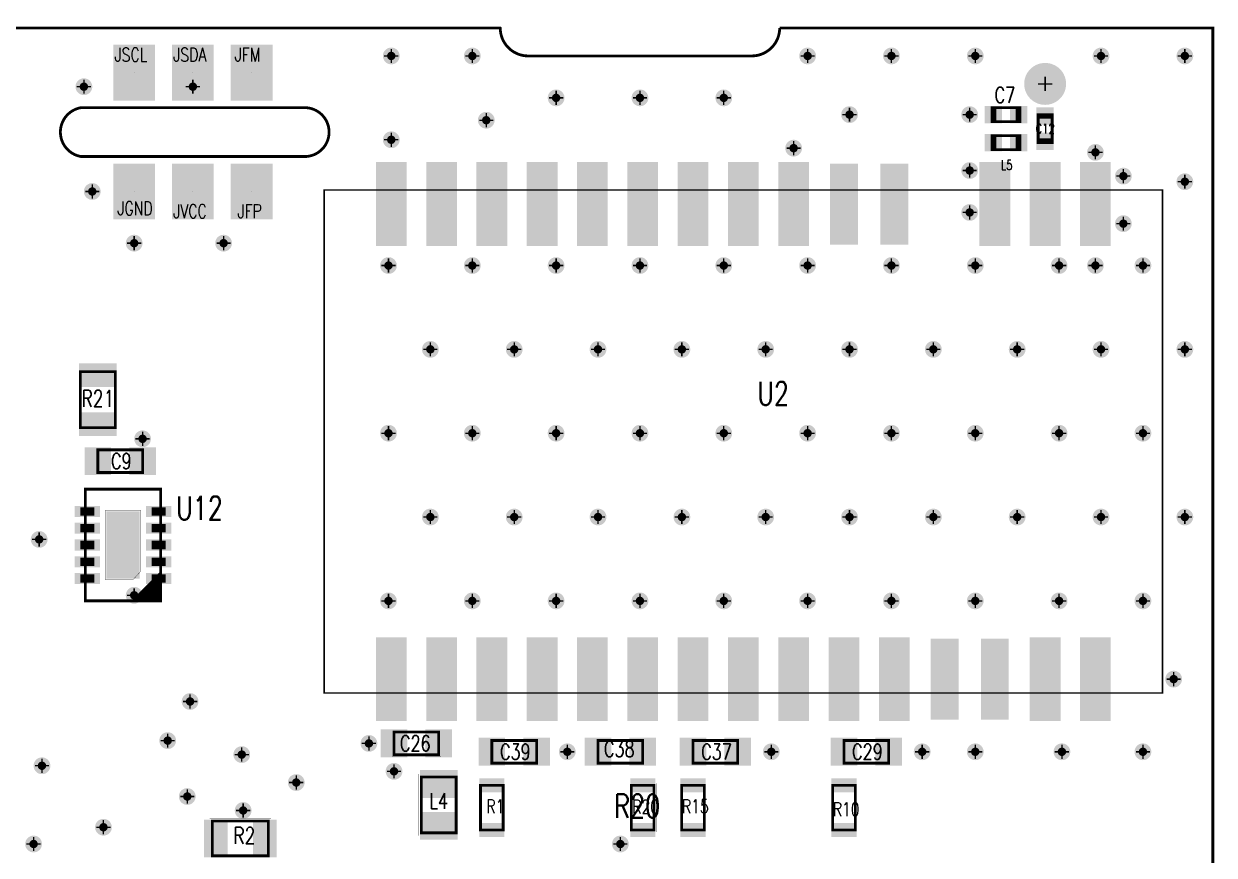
# Model space of a CAD drawing. Extents: x 0 to 128, y -3 to 92.
# Drawn here: x 22.45 to 65.05, y 35.4 to 65.15 of the extents above; entities that cross this region are included whole.
import ezdxf
from ezdxf.enums import TextEntityAlignment as Align

# ---------------------------------------------------------------- set-up
doc = ezdxf.new("R2010")
doc.units = 0
doc.linetypes.add('TRMIDX_10', pattern=[2, 1, 1])
for name, color, linetype in [('BOARD_CUTOUT_00', 254, 'CONTINUOUS'), ('BOARD_OUTLINE_00', 254, 'CONTINUOUS'), ('DRIL_NPLTE_THRU_01', 2, 'CONTINUOUS'), ('DRIL_NPLTE_THRU_02', 3, 'CONTINUOUS'), ('DRIL_PLTE_THRU_01', 2, 'CONTINUOUS'), ('DRIL_PLTE_THRU_02', 3, 'CONTINUOUS'), ('DRIL_SYMBOL', 254, 'CONTINUOUS'), ('PADS_BOT', 96, 'CONTINUOUS'), ('PADS_INNER', 34, 'CONTINUOUS'), ('PADS_TOP', 34, 'CONTINUOUS'), ('PADS_XR_27', 57, 'CONTINUOUS'), ('PART_NAME_01', 254, 'CONTINUOUS'), ('PART_NAME_27', 57, 'CONTINUOUS'), ('PART_TOP_2DLINE_25', 253, 'CONTINUOUS'), ('PART_TOP_2DLINE_27', 57, 'CONTINUOUS'), ('PART_TOP_COPPER_01', 254, 'CONTINUOUS'), ('VIAPTS', 34, 'CONTINUOUS')]:
    doc.layers.add(name, color=color, linetype=linetype)
doc.styles.add('W0$05', font='simplex', dxfattribs={"width": 0.75})
doc.styles.add('W0$07', font='simplex', dxfattribs={"width": 0.75})
doc.styles.add('W0$08', font='simplex', dxfattribs={"width": 0.75})
doc.styles.add('W0$085', font='simplex', dxfattribs={"width": 0.75})
doc.styles.add('W0$1', font='simplex', dxfattribs={"width": 0.75})
doc.styles.add('W0$12', font='simplex', dxfattribs={"width": 0.75})

# ---------------------------------------------------------------- blocks, each defined once
blk = doc.blocks.new('SMOOTH_0$1')
at = {"const_width": 0.05}
blk.add_lwpolyline([(-0.025, 0, 1), (0.025, 0, 1)], format="xyb", close=True, dxfattribs=at)
blk = doc.blocks.new('BOARD_55')
at = {"layer": 'BOARD_CUTOUT_00', "const_width": 0.1}
blk.add_lwpolyline([(61.24, 1.59), (69.24, 1.59, -1), (69.24, -0.16), (61.24, -0.16, -0.846562)], format="xyb", close=True, dxfattribs=at)
at = {"layer": 'BOARD_OUTLINE_00', "const_width": 0.1}
blk.add_lwpolyline([(36.74, 4.44, 1), (37.74, 4.44), (76.24, 4.44, 0.414214), (77.24, 3.44), (85.24, 3.44, 0.414214), (86.24, 4.44), (101.74, 4.44), (101.74, -60.56), (86.24, -60.56, 0.414214), (85.24, -59.56), (77.24, -59.56, 0.414214), (76.24, -60.56), (37.74, -60.56), (37.74, -48.56, 1), (36.74, -48.56)], format="xyb", close=True, dxfattribs=at)
at = {"layer": 'BOARD_CUTOUT_00'}
for p in [(61.24, 1.59), (69.24, 1.59)]:
    blk.add_blockref('SMOOTH_0$1', p, dxfattribs=at)
at = {"layer": 'BOARD_OUTLINE_00'}
for p in [(76.24, 4.44), (77.24, 3.44)]:
    blk.add_blockref('SMOOTH_0$1', p, dxfattribs=at)
blk = doc.blocks.new('SMOOTH_0$001')
at = {"const_width": 0.0005}
blk.add_lwpolyline([(-0.00025, 0, 1), (0.00025, 0, 1)], format="xyb", close=True, dxfattribs=at)
blk = doc.blocks.new('PART_BODY_TOP_35')
at = {"layer": 'PART_TOP_2DLINE_25', "const_width": 0.001}
blk.add_lwpolyline([(-1.1, -0.725), (1.1, -0.725), (1.1, 0.725), (-1.1, 0.725)], close=True, dxfattribs=at)
at = {"layer": 'PART_TOP_2DLINE_27', "const_width": 0.1}
blk.add_lwpolyline([(-1, -0.625), (1, -0.625), (1, 0.625), (-1, 0.625)], close=True, dxfattribs=at)
at = {"layer": 'PART_TOP_2DLINE_25'}
for p in [(-1.1, 0.725), (1.1, 0.725), (-1.1, -0.725), (1.1, -0.725)]:
    blk.add_blockref('SMOOTH_0$001', p, dxfattribs=at)
at = {"layer": 'PART_TOP_2DLINE_27'}
for p in [(-1, 0.625), (1, 0.625), (-1, -0.625), (1, -0.625)]:
    blk.add_blockref('SMOOTH_0$1', p, dxfattribs=at)
blk = doc.blocks.new('DRIL_HOLE_0')
blk.add_lwpolyline([(0, 0, 1), (0, 0, 1)], format="xyb", close=True)
blk = doc.blocks.new('PAD_0')
blk.add_lwpolyline([(0, 0, 1), (0, 0, 1)], format="xyb", close=True)
blk = doc.blocks.new('PAD_30')
at = {"const_width": 0.6}
blk.add_lwpolyline([(-0.5, 0), (0.5, 0)], dxfattribs=at)
blk = doc.blocks.new('PAD_31')
at = {"const_width": 0.85}
blk.add_lwpolyline([(-0.675, 0), (0.675, 0)], dxfattribs=at)
blk = doc.blocks.new('STK_TOP_1145')
at = {"layer": 'DRIL_NPLTE_THRU_01'}
blk.add_blockref('DRIL_HOLE_0', (0, 0), dxfattribs=at)
at = {"layer": 'DRIL_NPLTE_THRU_02'}
blk.add_blockref('DRIL_HOLE_0', (0, 0), dxfattribs=at)
at = {"layer": 'PADS_BOT'}
blk.add_blockref('PAD_0', (0, 0), dxfattribs=at)
at = {"layer": 'PADS_INNER'}
blk.add_blockref('PAD_0', (0, 0), dxfattribs=at)
at = {"layer": 'PADS_TOP', "rotation": 90}
blk.add_blockref('PAD_31', (0, 0), dxfattribs=at)
at = {"layer": 'PADS_XR_27', "rotation": 90}
blk.add_blockref('PAD_30', (0, 0), dxfattribs=at)
blk = doc.blocks.new('SYM_TOP_9')
for name, p in [('STK_TOP_1145', (-0.875, 0)), ('STK_TOP_1145', (0.875, 0)), ('PART_BODY_TOP_35', (0, 0))]:
    blk.add_blockref(name, p)
blk = doc.blocks.new('PART_TOP_6')
blk.add_blockref('SYM_TOP_9', (0, 0))
at = {"layer": 'PART_NAME_27', "style": 'W0$085', "width": 0.75}
blk.add_text('R2', height=0.595, dxfattribs=at).set_placement((0.1425, 0.1), align=Align.MIDDLE_CENTER)
blk = doc.blocks.new('PART_BODY_TOP_33')
at = {"layer": 'PART_TOP_2DLINE_25', "const_width": 0.001}
blk.add_lwpolyline([(-1.1, -0.725), (1.1, -0.725), (1.1, 0.725), (-1.1, 0.725)], close=True, dxfattribs=at)
at = {"layer": 'PART_TOP_2DLINE_27', "const_width": 0.1}
blk.add_lwpolyline([(-1, -0.625), (1, -0.625), (1, 0.625), (-1, 0.625)], close=True, dxfattribs=at)
at = {"layer": 'PART_TOP_2DLINE_25'}
for p in [(-1.1, 0.725), (1.1, 0.725), (-1.1, -0.725), (1.1, -0.725)]:
    blk.add_blockref('SMOOTH_0$001', p, dxfattribs=at)
at = {"layer": 'PART_TOP_2DLINE_27'}
for p in [(-1, 0.625), (1, 0.625), (-1, -0.625), (1, -0.625)]:
    blk.add_blockref('SMOOTH_0$1', p, dxfattribs=at)
blk = doc.blocks.new('PAD_7')
at = {"const_width": 0.5}
blk.add_lwpolyline([(-0.625, 0), (0.625, 0)], dxfattribs=at)
blk = doc.blocks.new('PAD_8')
at = {"const_width": 1}
blk.add_lwpolyline([(-0.675, 0), (0.675, 0)], dxfattribs=at)
blk = doc.blocks.new('STK_TOP_983')
at = {"layer": 'DRIL_NPLTE_THRU_01'}
blk.add_blockref('DRIL_HOLE_0', (0, 0), dxfattribs=at)
at = {"layer": 'DRIL_NPLTE_THRU_02'}
blk.add_blockref('DRIL_HOLE_0', (0, 0), dxfattribs=at)
at = {"layer": 'PADS_BOT'}
blk.add_blockref('PAD_0', (0, 0), dxfattribs=at)
at = {"layer": 'PADS_INNER'}
blk.add_blockref('PAD_0', (0, 0), dxfattribs=at)
at = {"layer": 'PADS_TOP', "rotation": 90}
blk.add_blockref('PAD_8', (0, 0), dxfattribs=at)
at = {"layer": 'PADS_XR_27', "rotation": 90}
blk.add_blockref('PAD_7', (0, 0), dxfattribs=at)
blk = doc.blocks.new('SYM_TOP_7')
for name, p in [('STK_TOP_983', (-0.75, 0)), ('STK_TOP_983', (0.75, 0)), ('PART_BODY_TOP_33', (0, 0))]:
    blk.add_blockref(name, p)
blk = doc.blocks.new('PART_TOP_25')
blk.add_blockref('SYM_TOP_7', (0, 0))
at = {"layer": 'PART_NAME_27', "style": 'W0$08', "width": 0.75}
blk.add_text('L4', height=0.56, rotation=-90, dxfattribs=at).set_placement((0.14, 0), align=Align.MIDDLE_CENTER)
blk = doc.blocks.new('PART_BODY_TOP_30')
at = {"layer": 'PART_TOP_2DLINE_25', "const_width": 0.001}
blk.add_lwpolyline([(-0.875, -0.48), (0.875, -0.48), (0.875, 0.48), (-0.875, 0.48)], close=True, dxfattribs=at)
at = {"layer": 'PART_TOP_2DLINE_27', "const_width": 0.1}
blk.add_lwpolyline([(-0.8, -0.405), (0.8, -0.405), (0.8, 0.405), (-0.8, 0.405)], close=True, dxfattribs=at)
at = {"layer": 'PART_TOP_2DLINE_25'}
for p in [(-0.875, 0.48), (0.875, 0.48), (-0.875, -0.48), (0.875, -0.48)]:
    blk.add_blockref('SMOOTH_0$001', p, dxfattribs=at)
at = {"layer": 'PART_TOP_2DLINE_27'}
for p in [(-0.8, 0.405), (0.8, 0.405), (-0.8, -0.405), (0.8, -0.405)]:
    blk.add_blockref('SMOOTH_0$1', p, dxfattribs=at)
blk = doc.blocks.new('PAD_3')
at = {"const_width": 0.3}
blk.add_lwpolyline([(-0.425, 0), (0.425, 0)], dxfattribs=at)
blk = doc.blocks.new('PAD_4')
at = {"const_width": 0.95}
blk.add_lwpolyline([(-0.5, 0), (0.5, 0)], dxfattribs=at)
blk = doc.blocks.new('STK_TOP_974')
at = {"layer": 'DRIL_NPLTE_THRU_01'}
blk.add_blockref('DRIL_HOLE_0', (0, 0), dxfattribs=at)
at = {"layer": 'DRIL_NPLTE_THRU_02'}
blk.add_blockref('DRIL_HOLE_0', (0, 0), dxfattribs=at)
at = {"layer": 'PADS_BOT'}
blk.add_blockref('PAD_0', (0, 0), dxfattribs=at)
at = {"layer": 'PADS_INNER'}
blk.add_blockref('PAD_0', (0, 0), dxfattribs=at)
at = {"layer": 'PADS_TOP', "rotation": 90}
blk.add_blockref('PAD_4', (0, 0), dxfattribs=at)
at = {"layer": 'PADS_XR_27', "rotation": 90}
blk.add_blockref('PAD_3', (0, 0), dxfattribs=at)
blk = doc.blocks.new('SYM_TOP_4')
for name, p in [('STK_TOP_974', (-0.8, 0)), ('STK_TOP_974', (0.8, 0)), ('PART_BODY_TOP_30', (0, 0))]:
    blk.add_blockref(name, p)
blk = doc.blocks.new('PART_TOP_62')
blk.add_blockref('SYM_TOP_4', (0, 0))
at = {"layer": 'PART_NAME_27', "style": 'W0$08', "width": 0.75}
blk.add_text('C37', height=0.56, dxfattribs=at).set_placement((0.04, 0), align=Align.MIDDLE_CENTER)
blk = doc.blocks.new('PART_TOP_63')
blk.add_blockref('SYM_TOP_4', (0, 0))
at = {"layer": 'PART_NAME_27', "style": 'W0$08', "width": 0.75}
blk.add_text('C26', height=0.56, rotation=-180, dxfattribs=at).set_placement((0.04, 0), align=Align.MIDDLE_CENTER)
blk = doc.blocks.new('PART_TOP_64')
blk.add_blockref('SYM_TOP_4', (0, 0))
at = {"layer": 'PART_NAME_27', "style": 'W0$08', "width": 0.75}
blk.add_text('C29', height=0.56, dxfattribs=at).set_placement((0.04, 0), align=Align.MIDDLE_CENTER)
blk = doc.blocks.new('SMOOTH_0$05')
at = {"const_width": 0.025}
blk.add_lwpolyline([(-0.0125, 0, 1), (0.0125, 0, 1)], format="xyb", close=True, dxfattribs=at)
blk = doc.blocks.new('PART_BODY_TOP_50')
at = {"layer": 'PART_TOP_2DLINE_25', "const_width": 0.05}
blk.add_lwpolyline([(-9, 15), (9, 15), (9, -15), (-9, -15)], close=True, dxfattribs=at)
at = {"layer": 'PART_TOP_2DLINE_27', "const_width": 0.05}
blk.add_lwpolyline([(-9, 15), (9, 15), (9, -15), (-9, -15)], close=True, dxfattribs=at)
at = {"layer": 'PART_TOP_2DLINE_25'}
for p in [(-9, 15), (9, 15), (-9, -15), (9, -15)]:
    blk.add_blockref('SMOOTH_0$05', p, dxfattribs=at)
at = {"layer": 'PART_TOP_2DLINE_27'}
for p in [(-9, 15), (9, 15), (-9, -15), (9, -15)]:
    blk.add_blockref('SMOOTH_0$05', p, dxfattribs=at)
blk = doc.blocks.new('PAD_78')
at = {"const_width": 1}
blk.add_lwpolyline([(-0.5, 0), (0.5, 0)], dxfattribs=at)
blk = doc.blocks.new('PAD_79')
at = {"const_width": 1.1}
blk.add_lwpolyline([(-1.5, 0), (1.5, 0)], dxfattribs=at)
blk = doc.blocks.new('STK_TOP_1212')
at = {"layer": 'DRIL_NPLTE_THRU_01'}
blk.add_blockref('DRIL_HOLE_0', (0, 0), dxfattribs=at)
at = {"layer": 'DRIL_NPLTE_THRU_02'}
blk.add_blockref('DRIL_HOLE_0', (0, 0), dxfattribs=at)
at = {"layer": 'PADS_BOT'}
blk.add_blockref('PAD_0', (0, 0), dxfattribs=at)
at = {"layer": 'PADS_INNER'}
blk.add_blockref('PAD_0', (0, 0), dxfattribs=at)
at = {"layer": 'PADS_TOP'}
blk.add_blockref('PAD_79', (0, 0), dxfattribs=at)
at = {"layer": 'PADS_XR_27'}
blk.add_blockref('PAD_78', (0, 0), dxfattribs=at)
blk = doc.blocks.new('PAD_77')
at = {"const_width": 1}
blk.add_lwpolyline([(-1.45, 0), (1.45, 0)], dxfattribs=at)
blk = doc.blocks.new('STK_TOP_1210')
at = {"layer": 'DRIL_NPLTE_THRU_01'}
blk.add_blockref('DRIL_HOLE_0', (0, 0), dxfattribs=at)
at = {"layer": 'DRIL_NPLTE_THRU_02'}
blk.add_blockref('DRIL_HOLE_0', (0, 0), dxfattribs=at)
at = {"layer": 'PADS_BOT'}
blk.add_blockref('PAD_0', (0, 0), dxfattribs=at)
at = {"layer": 'PADS_INNER'}
blk.add_blockref('PAD_0', (0, 0), dxfattribs=at)
at = {"layer": 'PADS_TOP'}
blk.add_blockref('PAD_77', (0, 0), dxfattribs=at)
at = {"layer": 'PADS_XR_27'}
blk.add_blockref('PAD_78', (0, 0), dxfattribs=at)
blk = doc.blocks.new('SYM_TOP_23')
for name, p in [('PART_BODY_TOP_50', (0, 0)), ('STK_TOP_1212', (-8.5, 12.6)), ('STK_TOP_1212', (8.5, 12.6)), ('STK_TOP_1212', (-8.5, 10.8)), ('STK_TOP_1212', (8.5, 10.8)), ('STK_TOP_1212', (-8.5, 9)), ('STK_TOP_1210', (8.5, 9)), ('STK_TOP_1210', (8.5, 7.2)), ('STK_TOP_1210', (-8.5, 5.4)), ('STK_TOP_1212', (8.5, 5.4)), ('STK_TOP_1210', (-8.5, 3.6)), ('STK_TOP_1212', (8.5, 3.6)), ('STK_TOP_1212', (-8.5, 1.8)), ('STK_TOP_1212', (8.5, 1.8)), ('STK_TOP_1212', (-8.5, 0)), ('STK_TOP_1212', (8.5, 0)), ('STK_TOP_1212', (-8.5, -1.8)), ('STK_TOP_1212', (8.5, -1.8)), ('STK_TOP_1212', (-8.5, -3.6)), ('STK_TOP_1212', (8.5, -3.6)), ('STK_TOP_1212', (-8.5, -5.4)), ('STK_TOP_1212', (8.5, -5.4)), ('STK_TOP_1212', (-8.5, -7.2)), ('STK_TOP_1212', (8.5, -7.2)), ('STK_TOP_1212', (-8.5, -9)), ('STK_TOP_1212', (8.5, -9)), ('STK_TOP_1212', (-8.5, -10.8)), ('STK_TOP_1212', (8.5, -10.8)), ('STK_TOP_1212', (-8.5, -12.6)), ('STK_TOP_1212', (8.5, -12.6))]:
    blk.add_blockref(name, p)
blk = doc.blocks.new('PART_TOP_65')
blk.add_blockref('SYM_TOP_23', (0, 0))
at = {"layer": 'PART_NAME_27', "style": 'W0$12', "width": 0.75}
blk.add_text('U2', height=0.84, rotation=90, dxfattribs=at).set_placement((-1.3, 0.5))
blk = doc.blocks.new('SMOOTH_0$01')
at = {"const_width": 0.005}
blk.add_lwpolyline([(-0.0025, 0, 1), (0.0025, 0, 1)], format="xyb", close=True, dxfattribs=at)
blk = doc.blocks.new('PART_BODY_TOP_51')
at = {"layer": 'PART_TOP_2DLINE_25', "const_width": 0.001}
blk.add_lwpolyline([(-1.35, -2), (-1.35, 2), (1.35, 2), (1.35, -2)], close=True, dxfattribs=at)
at = {"layer": 'PART_TOP_2DLINE_27', "const_width": 0.1}
for points in [[(-1.25, 2), (-1.35, 1.9)], [(-1.15, 2), (-1.35, 1.8)], [(-1.05, 2), (-1.35, 1.7)], [(-0.95, 2), (-1.35, 1.6)], [(-0.85, 2), (-1.35, 1.5)], [(-0.75, 2), (-1.35, 1.4)], [(-0.65, 2), (-1.35, 1.3)], [(-0.55, 2), (-1.35, 1.2)], [(-0.45, 2), (-1.35, 1.1)], [(-0.35, 2), (-1.35, 1)]]:
    blk.add_lwpolyline(points, dxfattribs=at)
blk.add_lwpolyline([(-1.35, -2), (-1.35, 2), (1.35, 2), (1.35, -2)], close=True, dxfattribs=at)
at = {"layer": 'PART_TOP_COPPER_01', "linetype": 'TRMIDX_10', "const_width": 0.01}
blk.add_lwpolyline([(-0.625, 0.95), (-0.35, 1.25), (0.625, 1.25), (0.625, -1.25), (-0.625, -1.25)], close=True, dxfattribs=at)
at = {"layer": 'PART_TOP_2DLINE_25'}
for p in [(-1.35, 2), (1.35, 2), (-1.35, -2), (1.35, -2)]:
    blk.add_blockref('SMOOTH_0$001', p, dxfattribs=at)
at = {"layer": 'PART_TOP_2DLINE_27'}
for p in [(-1.35, 2), (-1.35, 1.9), (-1.35, 1.8), (-1.35, 1.7), (-1.25, 2), (-1.15, 2), (-1.05, 2), (-0.95, 2), (-0.85, 2), (-0.75, 2), (-0.65, 2), (-0.55, 2), (-0.45, 2), (-0.35, 2), (1.35, 2), (-1.35, 1.6), (-1.35, 1.5), (-1.35, 1.4), (-1.35, 1.3), (-1.35, 1.2), (-1.35, 1.1), (-1.35, 1), (-1.35, -2), (1.35, -2)]:
    blk.add_blockref('SMOOTH_0$1', p, dxfattribs=at)
at = {"layer": 'PART_TOP_COPPER_01'}
for p in [(-0.625, 0.95), (-0.35, 1.25), (0.625, 1.25), (-0.625, -1.25), (0.625, -1.25)]:
    blk.add_blockref('SMOOTH_0$01', p, dxfattribs=at)
blk = doc.blocks.new('PAD_82')
at = {"const_width": 0.3}
blk.add_lwpolyline([(-0.25, 0), (0.25, 0)], dxfattribs=at)
blk = doc.blocks.new('PAD_83')
at = {"const_width": 0.4}
blk.add_lwpolyline([(-0.45, 0), (0.45, 0)], dxfattribs=at)
blk = doc.blocks.new('STK_TOP_1224')
at = {"layer": 'DRIL_NPLTE_THRU_01'}
blk.add_blockref('DRIL_HOLE_0', (0, 0), dxfattribs=at)
at = {"layer": 'DRIL_NPLTE_THRU_02'}
blk.add_blockref('DRIL_HOLE_0', (0, 0), dxfattribs=at)
at = {"layer": 'PADS_BOT'}
blk.add_blockref('PAD_0', (0, 0), dxfattribs=at)
at = {"layer": 'PADS_INNER'}
blk.add_blockref('PAD_0', (0, 0), dxfattribs=at)
at = {"layer": 'PADS_TOP'}
blk.add_blockref('PAD_83', (0, 0), dxfattribs=at)
at = {"layer": 'PADS_XR_27'}
blk.add_blockref('PAD_82', (0, 0), dxfattribs=at)
blk = doc.blocks.new('PAD_84')
at = {"const_width": 1.2}
blk.add_lwpolyline([(-1.2, 0), (1.2, 0)], dxfattribs=at)
blk = doc.blocks.new('PAD_85')
at = {"const_width": 0.8}
blk.add_lwpolyline([(-0.4, 0), (0.4, 0)], dxfattribs=at)
blk = doc.blocks.new('STK_TOP_1225')
at = {"layer": 'DRIL_NPLTE_THRU_01'}
blk.add_blockref('DRIL_HOLE_0', (0, 0), dxfattribs=at)
at = {"layer": 'DRIL_NPLTE_THRU_02'}
blk.add_blockref('DRIL_HOLE_0', (0, 0), dxfattribs=at)
at = {"layer": 'PADS_BOT'}
blk.add_blockref('PAD_0', (0, 0), dxfattribs=at)
at = {"layer": 'PADS_INNER'}
blk.add_blockref('PAD_0', (0, 0), dxfattribs=at)
at = {"layer": 'PADS_TOP'}
blk.add_blockref('PAD_85', (0, 0), dxfattribs=at)
at = {"layer": 'PADS_XR_27', "rotation": 90}
blk.add_blockref('PAD_84', (0, 0), dxfattribs=at)
blk = doc.blocks.new('SYM_TOP_24')
for name, p in [('PART_BODY_TOP_51', (0, 0)), ('STK_TOP_1225', (0, 0)), ('STK_TOP_1224', (-1.275, 1.2)), ('STK_TOP_1224', (1.275, 1.2)), ('STK_TOP_1224', (-1.275, 0.6)), ('STK_TOP_1224', (1.275, 0.6)), ('STK_TOP_1224', (-1.275, 0)), ('STK_TOP_1224', (1.275, 0)), ('STK_TOP_1224', (-1.275, -0.6)), ('STK_TOP_1224', (1.275, -0.6)), ('STK_TOP_1224', (-1.275, -1.2)), ('STK_TOP_1224', (1.275, -1.2))]:
    blk.add_blockref(name, p)
blk = doc.blocks.new('PART_TOP_66')
blk.add_blockref('SYM_TOP_24', (0, 0))
at = {"layer": 'PART_NAME_27', "style": 'W0$12', "width": 0.75}
blk.add_text('U12', height=0.84, rotation=180, dxfattribs=at).set_placement((-1.9, -0.9))
blk = doc.blocks.new('PART_BODY_TOP_32')
at = {"layer": 'PART_TOP_2DLINE_25', "const_width": 0.001}
blk.add_lwpolyline([(-0.525, -0.275), (0.525, -0.275), (0.525, 0.275), (-0.525, 0.275)], close=True, dxfattribs=at)
at = {"layer": 'PART_TOP_2DLINE_27', "const_width": 0.1}
blk.add_lwpolyline([(-0.5, -0.25), (0.5, -0.25), (0.5, 0.25), (-0.5, 0.25)], close=True, dxfattribs=at)
at = {"layer": 'PART_TOP_2DLINE_25'}
for p in [(-0.525, 0.275), (0.525, 0.275), (-0.525, -0.275), (0.525, -0.275)]:
    blk.add_blockref('SMOOTH_0$001', p, dxfattribs=at)
at = {"layer": 'PART_TOP_2DLINE_27'}
for p in [(-0.5, 0.25), (0.5, 0.25), (-0.5, -0.25), (0.5, -0.25)]:
    blk.add_blockref('SMOOTH_0$1', p, dxfattribs=at)
blk = doc.blocks.new('PAD_90')
at = {"const_width": 0.2}
blk.add_lwpolyline([(-0.25, 0), (0.25, 0)], dxfattribs=at)
blk = doc.blocks.new('PAD_91')
at = {"const_width": 0.62}
blk.add_lwpolyline([(-0.31, 0), (0.31, 0)], dxfattribs=at)
blk = doc.blocks.new('STK_TOP_976')
at = {"layer": 'DRIL_NPLTE_THRU_01'}
blk.add_blockref('DRIL_HOLE_0', (0, 0), dxfattribs=at)
at = {"layer": 'DRIL_NPLTE_THRU_02'}
blk.add_blockref('DRIL_HOLE_0', (0, 0), dxfattribs=at)
at = {"layer": 'PADS_BOT'}
blk.add_blockref('PAD_0', (0, 0), dxfattribs=at)
at = {"layer": 'PADS_INNER'}
blk.add_blockref('PAD_0', (0, 0), dxfattribs=at)
at = {"layer": 'PADS_TOP'}
blk.add_blockref('PAD_91', (0, 0), dxfattribs=at)
at = {"layer": 'PADS_XR_27', "rotation": 90}
blk.add_blockref('PAD_90', (0, 0), dxfattribs=at)
blk = doc.blocks.new('SYM_TOP_6')
for name, p in [('STK_TOP_976', (-0.45, 0)), ('PART_BODY_TOP_32', (0, 0)), ('STK_TOP_976', (0.45, 0))]:
    blk.add_blockref(name, p)
blk = doc.blocks.new('PART_TOP_70')
blk.add_blockref('SYM_TOP_6', (0, 0))
at = {"layer": 'PART_NAME_27', "style": 'W0$05', "width": 0.75}
blk.add_text('C12', height=0.35, rotation=-270, dxfattribs=at).set_placement((0, 0), align=Align.MIDDLE_CENTER)
blk = doc.blocks.new('PART_TOP_71')
blk.add_blockref('SYM_TOP_4', (0, 0))
at = {"layer": 'PART_NAME_27', "style": 'W0$08', "width": 0.75}
blk.add_text('C38', height=0.56, rotation=-180, dxfattribs=at).set_placement((0.04, -0.1), align=Align.MIDDLE_CENTER)
blk = doc.blocks.new('PART_TOP_72')
blk.add_blockref('SYM_TOP_4', (0, 0))
at = {"layer": 'PART_NAME_27', "style": 'W0$08', "width": 0.75}
blk.add_text('C39', height=0.56, dxfattribs=at).set_placement((0.04, 0), align=Align.MIDDLE_CENTER)
blk = doc.blocks.new('DRIL_SYMBOL_0$9')
at = {"layer": 'DRIL_SYMBOL', "const_width": 0.0508}
for points in [[(-0.254, 0), (0.254, 0)], [(0, -0.254), (0, 0.254)]]:
    blk.add_lwpolyline(points, dxfattribs=at)
blk = doc.blocks.new('DRIL_HOLE_0$9')
at = {"const_width": 0.45}
blk.add_lwpolyline([(-0.225, 0, 1), (0.225, 0, 1)], format="xyb", close=True, dxfattribs=at)
blk.add_blockref('DRIL_SYMBOL_0$9', (0, 0))
blk = doc.blocks.new('PAD_58')
at = {"const_width": 0.75}
blk.add_lwpolyline([(0, -0.375, 1), (0, 0.375, 1)], format="xyb", close=True, dxfattribs=at)
blk = doc.blocks.new('STK_TOP_1065')
at = {"layer": 'DRIL_PLTE_THRU_01'}
blk.add_blockref('DRIL_HOLE_0$9', (0, 0), dxfattribs=at)
at = {"layer": 'DRIL_PLTE_THRU_02'}
blk.add_blockref('DRIL_HOLE_0$9', (0, 0), dxfattribs=at)
at = {"layer": 'PADS_BOT'}
blk.add_blockref('PAD_58', (0, 0), dxfattribs=at)
at = {"layer": 'PADS_INNER'}
blk.add_blockref('PAD_58', (0, 0), dxfattribs=at)
at = {"layer": 'PADS_TOP'}
blk.add_blockref('PAD_58', (0, 0), dxfattribs=at)
blk = doc.blocks.new('SYM_TOP_15')
blk.add_blockref('STK_TOP_1065', (0, 0))
blk = doc.blocks.new('PART_TOP_73')
blk.add_blockref('SYM_TOP_15', (0, 0))
blk = doc.blocks.new('PART_BODY_TOP_53')
at = {"layer": 'PART_TOP_2DLINE_25', "const_width": 0.001}
blk.add_lwpolyline([(-0.525, -0.275), (0.525, -0.275), (0.525, 0.275), (-0.525, 0.275)], close=True, dxfattribs=at)
at = {"layer": 'PART_TOP_2DLINE_27', "const_width": 0.1}
blk.add_lwpolyline([(-0.5, -0.25), (0.5, -0.25), (0.5, 0.25), (-0.5, 0.25)], close=True, dxfattribs=at)
at = {"layer": 'PART_TOP_2DLINE_25'}
for p in [(-0.525, 0.275), (0.525, 0.275), (-0.525, -0.275), (0.525, -0.275)]:
    blk.add_blockref('SMOOTH_0$001', p, dxfattribs=at)
at = {"layer": 'PART_TOP_2DLINE_27'}
for p in [(-0.5, 0.25), (0.5, 0.25), (-0.5, -0.25), (0.5, -0.25)]:
    blk.add_blockref('SMOOTH_0$1', p, dxfattribs=at)
blk = doc.blocks.new('STK_TOP_1214')
at = {"layer": 'DRIL_NPLTE_THRU_01'}
blk.add_blockref('DRIL_HOLE_0', (0, 0), dxfattribs=at)
at = {"layer": 'DRIL_NPLTE_THRU_02'}
blk.add_blockref('DRIL_HOLE_0', (0, 0), dxfattribs=at)
at = {"layer": 'PADS_BOT'}
blk.add_blockref('PAD_0', (0, 0), dxfattribs=at)
at = {"layer": 'PADS_INNER'}
blk.add_blockref('PAD_0', (0, 0), dxfattribs=at)
at = {"layer": 'PADS_TOP'}
blk.add_blockref('PAD_91', (0, 0), dxfattribs=at)
at = {"layer": 'PADS_XR_27', "rotation": 90}
blk.add_blockref('PAD_90', (0, 0), dxfattribs=at)
blk = doc.blocks.new('SYM_TOP_26')
for name, p in [('STK_TOP_1214', (-0.45, 0)), ('PART_BODY_TOP_53', (0, 0)), ('STK_TOP_1214', (0.45, 0))]:
    blk.add_blockref(name, p)
blk = doc.blocks.new('PART_TOP_74')
blk.add_blockref('SYM_TOP_26', (0, 0))
at = {"layer": 'PART_NAME_27', "style": 'W0$05', "width": 0.75}
blk.add_text('L5', height=0.35, dxfattribs=at).set_placement((0.025, -0.8), align=Align.MIDDLE_CENTER)
blk = doc.blocks.new('PART_BODY_TOP_52')
at = {"layer": 'PART_TOP_2DLINE_25', "const_width": 0.001}
blk.add_lwpolyline([(-0.875, -0.48), (0.875, -0.48), (0.875, 0.48), (-0.875, 0.48)], close=True, dxfattribs=at)
at = {"layer": 'PART_TOP_2DLINE_27', "const_width": 0.1}
blk.add_lwpolyline([(-0.8, -0.405), (0.8, -0.405), (0.8, 0.405), (-0.8, 0.405)], close=True, dxfattribs=at)
at = {"layer": 'PART_TOP_2DLINE_25'}
for p in [(-0.875, 0.48), (0.875, 0.48), (-0.875, -0.48), (0.875, -0.48)]:
    blk.add_blockref('SMOOTH_0$001', p, dxfattribs=at)
at = {"layer": 'PART_TOP_2DLINE_27'}
for p in [(-0.8, 0.405), (0.8, 0.405), (-0.8, -0.405), (0.8, -0.405)]:
    blk.add_blockref('SMOOTH_0$1', p, dxfattribs=at)
blk = doc.blocks.new('PAD_48')
at = {"const_width": 0.5}
blk.add_lwpolyline([(-0.45, 0), (0.45, 0)], dxfattribs=at)
blk = doc.blocks.new('STK_TOP_1191')
at = {"layer": 'DRIL_NPLTE_THRU_01'}
blk.add_blockref('DRIL_HOLE_0', (0, 0), dxfattribs=at)
at = {"layer": 'DRIL_NPLTE_THRU_02'}
blk.add_blockref('DRIL_HOLE_0', (0, 0), dxfattribs=at)
at = {"layer": 'PADS_BOT'}
blk.add_blockref('PAD_0', (0, 0), dxfattribs=at)
at = {"layer": 'PADS_INNER'}
blk.add_blockref('PAD_0', (0, 0), dxfattribs=at)
at = {"layer": 'PADS_TOP', "rotation": 90}
blk.add_blockref('PAD_48', (0, 0), dxfattribs=at)
at = {"layer": 'PADS_XR_27', "rotation": 90}
blk.add_blockref('PAD_3', (0, 0), dxfattribs=at)
blk = doc.blocks.new('SYM_TOP_25')
for name, p in [('STK_TOP_1191', (-0.8, 0)), ('PART_BODY_TOP_52', (0, 0)), ('STK_TOP_1191', (0.8, 0))]:
    blk.add_blockref(name, p)
blk = doc.blocks.new('PART_TOP_75')
blk.add_blockref('SYM_TOP_25', (0, 0))
at = {"layer": 'PART_NAME_27', "style": 'W0$1', "width": 0.75}
blk.add_text('R1', height=0.49, rotation=270, dxfattribs=at).set_placement((-0.2, 0.2))
blk = doc.blocks.new('PART_TOP_76')
blk.add_blockref('SYM_TOP_25', (0, 0))
at = {"layer": 'PART_NAME_27', "style": 'W0$1', "width": 0.75}
blk.add_text('R10', height=0.49, rotation=270, dxfattribs=at).set_placement((-0.3, 0.4))
blk = doc.blocks.new('PART_TOP_77')
blk.add_blockref('SYM_TOP_25', (0, 0))
at = {"layer": 'PART_NAME_27', "style": 'W0$1', "width": 0.75}
blk.add_text('R15', height=0.49, rotation=270, dxfattribs=at).set_placement((-0.2, 0.4))
blk = doc.blocks.new('PART_TOP_78')
blk.add_blockref('SYM_TOP_25', (0, 0))
at = {"layer": 'PART_NAME_01', "style": 'W0$12', "width": 0.75}
blk.add_text('R20', height=0.84, rotation=-90, dxfattribs=at).set_placement((0.06, 0.2), align=Align.MIDDLE_CENTER)
at = {"layer": 'PART_NAME_27', "style": 'W0$07', "width": 0.75}
blk.add_text('R20', height=0.49, rotation=-90, dxfattribs=at).set_placement((0.035, -0.1), align=Align.MIDDLE_CENTER)
blk = doc.blocks.new('PAD_93')
blk.add_lwpolyline([(0, 0), (0, 0)])
blk = doc.blocks.new('PAD_22')
at = {"const_width": 1.5}
blk.add_lwpolyline([(-1, 0), (1, 0)], dxfattribs=at)
blk = doc.blocks.new('STK_TOP_1233')
at = {"layer": 'DRIL_NPLTE_THRU_01'}
blk.add_blockref('DRIL_HOLE_0', (0, 0), dxfattribs=at)
at = {"layer": 'DRIL_NPLTE_THRU_02'}
blk.add_blockref('DRIL_HOLE_0', (0, 0), dxfattribs=at)
at = {"layer": 'PADS_BOT'}
blk.add_blockref('PAD_93', (0, 0), dxfattribs=at)
at = {"layer": 'PADS_INNER'}
blk.add_blockref('PAD_0', (0, 0), dxfattribs=at)
at = {"layer": 'PADS_TOP'}
blk.add_blockref('PAD_22', (0, 0), dxfattribs=at)
at = {"layer": 'PADS_XR_27'}
blk.add_blockref('PAD_22', (0, 0), dxfattribs=at)
blk = doc.blocks.new('SYM_TOP_27')
blk.add_blockref('STK_TOP_1233', (0, 0))
blk = doc.blocks.new('PART_TOP_79')
blk.add_blockref('SYM_TOP_27', (0, 0))
at = {"layer": 'PART_NAME_01', "style": 'W0$07', "width": 0.75}
blk.add_text('JFM', height=0.49, rotation=270, dxfattribs=at).set_placement((0.4, 0.6))
blk = doc.blocks.new('PART_TOP_80')
blk.add_blockref('SYM_TOP_27', (0, 0))
at = {"layer": 'PART_NAME_01', "style": 'W0$07', "width": 0.75}
blk.add_text('JSDA', height=0.49, rotation=270, dxfattribs=at).set_placement((0.4, 0.7))
blk = doc.blocks.new('PART_TOP_81')
blk.add_blockref('SYM_TOP_27', (0, 0))
at = {"layer": 'PART_NAME_01', "style": 'W0$07', "width": 0.75}
blk.add_text('JFP', height=0.49, rotation=270, dxfattribs=at).set_placement((-0.95, 0.5))
blk = doc.blocks.new('PART_TOP_82')
blk.add_blockref('SYM_TOP_27', (0, 0))
at = {"layer": 'PART_NAME_01', "style": 'W0$07', "width": 0.75}
blk.add_text('JGND', height=0.49, rotation=270, dxfattribs=at).set_placement((-0.85, 0.6))
blk = doc.blocks.new('PART_TOP_83')
blk.add_blockref('SYM_TOP_27', (0, 0))
at = {"layer": 'PART_NAME_01', "style": 'W0$07', "width": 0.75}
blk.add_text('JVCC', height=0.49, rotation=270, dxfattribs=at).set_placement((-0.95, 0.7))
blk = doc.blocks.new('PART_TOP_84')
blk.add_blockref('SYM_TOP_27', (0, 0))
at = {"layer": 'PART_NAME_01', "style": 'W0$07', "width": 0.75}
blk.add_text('JSCL', height=0.49, rotation=270, dxfattribs=at).set_placement((0.4, 0.7))
blk = doc.blocks.new('PART_TOP_88')
blk.add_blockref('SYM_TOP_6', (0, 0))
at = {"layer": 'PART_NAME_27', "style": 'W0$08', "width": 0.75}
blk.add_text('C7', height=0.56, rotation=-180, dxfattribs=at).set_placement((0.04, -0.7), align=Align.MIDDLE_CENTER)
blk = doc.blocks.new('PART_TOP_100')
blk.add_blockref('SYM_TOP_4', (0, 0))
at = {"layer": 'PART_NAME_27', "style": 'W0$08', "width": 0.75}
blk.add_text('C9', height=0.56, dxfattribs=at).set_placement((0.04, 0), align=Align.MIDDLE_CENTER)
blk = doc.blocks.new('PART_TOP_101')
blk.add_blockref('SYM_TOP_9', (0, 0))
at = {"layer": 'PART_NAME_27', "style": 'W0$085', "width": 0.75}
blk.add_text('R21', height=0.595, rotation=-90, dxfattribs=at).set_placement((0.0425, 0), align=Align.MIDDLE_CENTER)
blk = doc.blocks.new('DRIL_SYMBOL_0$3')
at = {"layer": 'DRIL_SYMBOL', "const_width": 0.0508}
for points in [[(-0.254, 0), (0.254, 0)], [(0, -0.254), (0, 0.254)]]:
    blk.add_lwpolyline(points, dxfattribs=at)
blk = doc.blocks.new('DRIL_HOLE_0$3')
at = {"const_width": 0.15}
blk.add_lwpolyline([(-0.075, 0, 1), (0.075, 0, 1)], format="xyb", close=True, dxfattribs=at)
blk.add_blockref('DRIL_SYMBOL_0$3', (0, 0))
blk = doc.blocks.new('PAD_106')
at = {"const_width": 0.3}
blk.add_lwpolyline([(0, -0.15, 1), (0, 0.15, 1)], format="xyb", close=True, dxfattribs=at)
blk = doc.blocks.new('STK_TOP_772')
at = {"layer": 'DRIL_PLTE_THRU_01'}
blk.add_blockref('DRIL_HOLE_0$3', (0, 0), dxfattribs=at)
at = {"layer": 'DRIL_PLTE_THRU_02'}
blk.add_blockref('DRIL_HOLE_0$3', (0, 0), dxfattribs=at)
at = {"layer": 'PADS_BOT'}
blk.add_blockref('PAD_106', (0, 0), dxfattribs=at)
at = {"layer": 'PADS_INNER'}
blk.add_blockref('PAD_106', (0, 0), dxfattribs=at)
at = {"layer": 'PADS_TOP'}
blk.add_blockref('PAD_106', (0, 0), dxfattribs=at)
blk = doc.blocks.new('SYM_TOP_1')
blk.add_blockref('STK_TOP_772', (0, 0))

msp = doc.modelspace()

# ---------------------------------------------------------------- block references
for name, p in [('BOARD_55', (-36.74, 60.56)), ('PART_TOP_73', (59, 63)), ('PART_TOP_74', (57.6, 60.9)), ('PART_TOP_100', (25.9, 49.5)), ('PART_TOP_72', (40, 39.1)), ('PART_TOP_62', (47.2, 39.1)), ('PART_TOP_64', (52.6, 39.1)), ('PART_TOP_6', (30.2, 36))]:
    msp.add_blockref(name, p)
for name, p, rotation in [('PART_TOP_84', (26.4, 63.4), 90), ('PART_TOP_80', (28.5, 63.4), 90), ('PART_TOP_79', (30.6, 63.4), 90), ('PART_TOP_88', (57.6, 61.9), 180), ('PART_TOP_70', (59, 61.4), 270), ('PART_TOP_82', (26.4, 59.15), 90), ('PART_TOP_83', (28.5, 59.15), 90), ('PART_TOP_81', (30.6, 59.15), 90), ('PART_TOP_65', (48.2, 50.2), 270), ('PART_TOP_101', (25.1, 51.7), 90), ('PART_TOP_66', (26, 46.5), 180), ('PART_TOP_63', (36.5, 39.4), 180), ('PART_TOP_71', (43.8, 39.1), 180), ('PART_TOP_25', (37.3, 37.2), 90), ('PART_TOP_75', (39.2, 37.1), 90), ('PART_TOP_78', (44.6, 37.1), 90), ('PART_TOP_77', (46.4, 37.1), 90), ('PART_TOP_76', (51.8, 37.1), 90)]:
    msp.add_blockref(name, p, dxfattribs=dict(rotation=rotation))
at = {"layer": 'VIAPTS'}
for p in [(35.6, 64), (38.5, 64), (50.5, 64), (53.5, 64), (56.5, 64), (61, 64), (64, 64), (24.6, 62.9), (28.5, 62.9), (41.5, 62.5), (44.5, 62.5), (47.5, 62.5), (52, 61.9), (56.3, 61.9), (39, 61.7), (35.6, 61), (50, 60.7), (60.8, 60.55), (56.3, 59.9), (61.8, 59.7), (64, 59.5), (24.9, 59.15), (56.3, 58.4), (61.8, 58), (26.4, 57.3), (29.6, 57.3), (35.5, 56.5), (38.5, 56.5), (41.5, 56.5), (44.5, 56.5), (47.5, 56.5), (50.5, 56.5), (53.5, 56.5), (56.5, 56.5), (59.5, 56.5), (60.8, 56.5), (62.5, 56.5), (37, 53.5), (40, 53.5), (43, 53.5), (46, 53.5), (49, 53.5), (52, 53.5), (55, 53.5), (58, 53.5), (61, 53.5), (64, 53.5), (35.5, 50.5), (38.5, 50.5), (41.5, 50.5), (44.5, 50.5), (47.5, 50.5), (50.5, 50.5), (53.5, 50.5), (56.5, 50.5), (59.5, 50.5), (62.5, 50.5), (26.7, 50.3), (37, 47.5), (40, 47.5), (43, 47.5), (46, 47.5), (49, 47.5), (52, 47.5), (55, 47.5), (58, 47.5), (61, 47.5), (64, 47.5), (23, 46.7), (26.4, 44.7), (35.5, 44.5), (38.5, 44.5), (41.5, 44.5), (44.5, 44.5), (47.5, 44.5), (50.5, 44.5), (53.5, 44.5), (56.5, 44.5), (59.5, 44.5), (62.5, 44.5), (63.6, 41.7), (28.4, 40.9), (27.6, 39.5), (34.8, 39.4), (30.25, 39), (41.9, 39.1), (49.2, 39.1), (54.6, 39.1), (56.5, 39.1), (59.6, 39.1), (62.5, 39.1), (23.1, 38.6), (35.7, 38.4), (32.2, 38), (28.3, 37.5), (30.3, 37), (25.3, 36.4), (22.8, 35.8), (43.8, 35.8)]:
    msp.add_blockref('SYM_TOP_1', p, dxfattribs=at)

doc.saveas('drawing.dxf')
